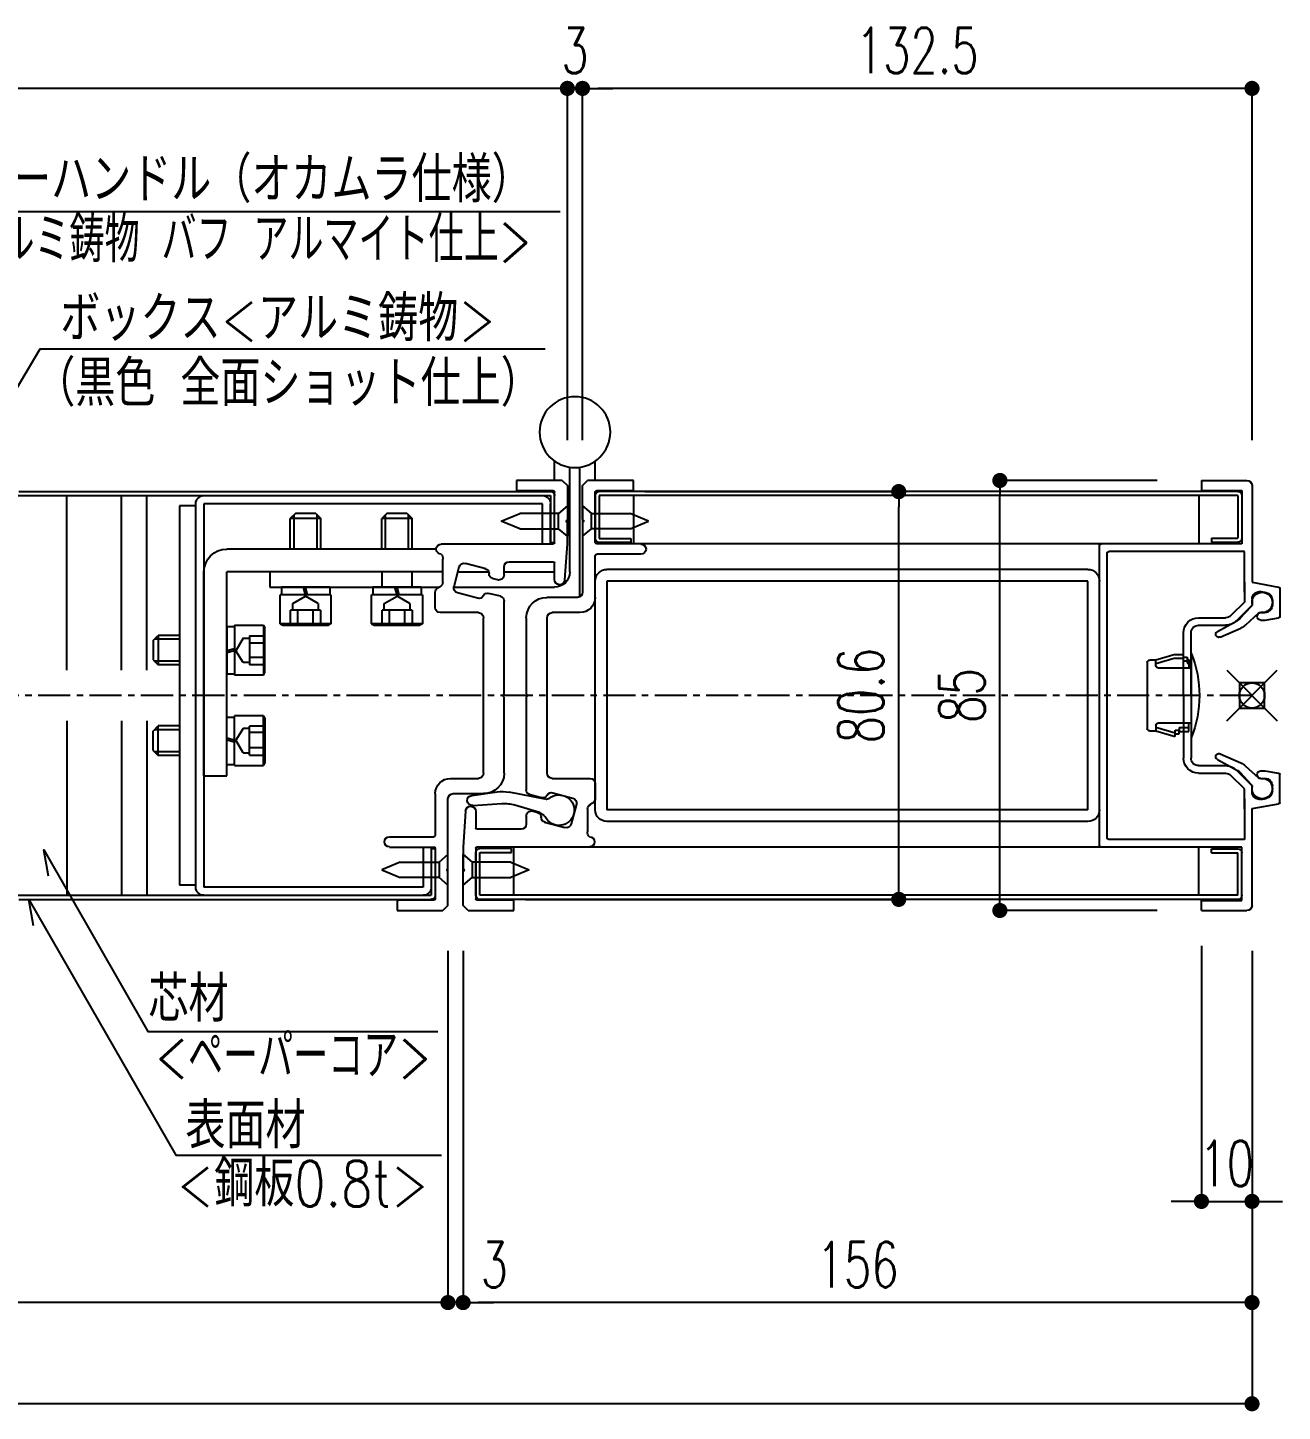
# Model space of a CAD drawing. Extents: x -275225 to 47266, y -41063 to 95295.
# Drawn here: x -223626.8 to -223378.7, y -21637.3 to -21363.8 of the extents above; entities that cross this region are included whole.
import ezdxf

# ---------------------------------------------------------------- set-up
doc = ezdxf.new("R2010")
doc.units = 0
doc.header["$LTSCALE"] = 0.2
doc.header["$PDMODE"] = 99
doc.header["$PDSIZE"] = 5
doc.linetypes.add('CENTER', pattern=[50.8, 31.75, -6.35, 6.35, -6.35])
for name, color, linetype in [('_P18_製品', 4, 'Continuous'), ('_基準', 1, 'CENTER'), ('_文字', 3, 'Continuous'), ('_製品寸法', 9, 'Continuous'), ('樹脂', 6, 'Continuous')]:
    doc.layers.add(name, color=color, linetype=linetype)
doc.layers.add('_ポイント', color=1, linetype='Continuous', plot=False)
doc.styles.add('OKAMURA', font='SIMPLEX.shx', dxfattribs={"width": 0.7, "bigfont": 'BIGFONT.shx'})
doc.dimstyles.new('OKAMURA-003', dxfattribs={"dimscale": 3, "dimtxt": 3, "dimasz": 1, "dimexe": 0, "dimexo": 3, "dimgap": 1, "dimtad": 1, "dimdec": 3, "dimdsep": 46, "dimtxsty": 'OKAMURA', "dimblk1": 'DOT', "dimblk2": 'DOT', "dimsah": 1, "dimcen": 0, "dimclrd": 9, "dimclre": 9, "dimclrt": 3, "dimadec": 0, "dimazin": 0, "dimtfac": 1, "dimtdec": 3, "dimtix": 1, "dimtmove": 2, "dimatfit": 3, "dimldrblk": 'NONE', "dimfxl": 0, "dimtolj": 1, "dimarcsym": 0})

# ---------------------------------------------------------------- blocks, each defined once
blk = doc.blocks.new('_DOT')
at = {"color": 0, "linetype": 'ByBlock'}
blk.add_line((-0.5, 0), (-1, 0), dxfattribs=at)
at = {"color": 0, "linetype": 'ByBlock', "const_width": 0.5}
blk.add_lwpolyline([(-0.25, 0, 1), (0.25, 0, 1)], format="xyb", close=True, dxfattribs=at)
blk = doc.blocks.new('*D758')
at = {"layer": '_製品寸法', "color": 9, "lineweight": -2, "transparency": 16777216}
for p, q in [((-10, -49.5), (-10, -100)), ((0, -50.495056), (0, -100)), ((-13, -100), (-16, -100)), ((-10, -100), (0, -100)), ((3, -100), (6, -100))]:
    blk.add_line(p, q, dxfattribs=at)
at = {"layer": 'Defpoints', "color": 0, "transparency": 16777216}
for p in [(-10, -40.5), (0, -41.495056), (0, -100)]:
    blk.add_point(p, dxfattribs=at)
at = {"layer": '_製品寸法', "color": 9, "lineweight": -2, "transparency": 16777216, "xscale": 3, "yscale": 3, "zscale": 3}
blk.add_blockref('_DOT', (-10, -100), dxfattribs=at)
at = {"layer": '_製品寸法', "color": 9, "lineweight": -2, "transparency": 16777216, "xscale": 3, "yscale": 3, "zscale": 3, "rotation": 180}
blk.add_blockref('_DOT', (0, -100), dxfattribs=at)
at = {"layer": '_製品寸法', "color": 3, "transparency": 16777216, "insert": (-5, -92.5), "char_height": 9, "attachment_point": 5, "style": 'OKAMURA'}
blk.add_mtext('\\A1;10', dxfattribs=at)
blk = doc.blocks.new('_None')
blk = doc.blocks.new('*D760')
at = {"layer": '_製品寸法', "color": 9, "lineweight": -2, "transparency": 16777216}
for p, q in [((-18.75, 42.5), (-49.86, 42.5)), ((-49.86, -39.5), (-49.86, 39.5)), ((-18.75, -42.5), (-49.86, -42.5))]:
    blk.add_line(p, q, dxfattribs=at)
at = {"layer": 'Defpoints', "color": 0, "transparency": 16777216}
for p in [(-49.86, 42.5), (-9.75, 42.5), (-9.75, -42.5)]:
    blk.add_point(p, dxfattribs=at)
at = {"layer": '_製品寸法', "color": 9, "lineweight": -2, "transparency": 16777216, "xscale": 3, "yscale": 3, "zscale": 3}
for p, rotation in [((-49.86, 42.5), 90), ((-49.86, -42.5), 270)]:
    blk.add_blockref('_DOT', p, dxfattribs=dict(at, rotation=rotation))
at = {"layer": '_製品寸法', "color": 3, "transparency": 16777216, "insert": (-57.36, 0), "char_height": 9, "attachment_point": 5, "rotation": 90, "style": 'OKAMURA'}
blk.add_mtext('\\A1;85', dxfattribs=at)
blk = doc.blocks.new('*D761')
at = {"layer": '_製品寸法', "color": 9, "lineweight": -2, "transparency": 16777216}
for p, q in [((-120.07, 40.3), (-69.86, 40.3)), ((-69.86, -37.3), (-69.86, 37.3)), ((-143.68, -40.3), (-69.86, -40.3))]:
    blk.add_line(p, q, dxfattribs=at)
at = {"layer": 'Defpoints', "color": 0, "transparency": 16777216}
for p in [(-129.07, 40.3), (-69.86, 40.3), (-152.68, -40.3)]:
    blk.add_point(p, dxfattribs=at)
at = {"layer": '_製品寸法', "color": 9, "lineweight": -2, "transparency": 16777216, "xscale": 3, "yscale": 3, "zscale": 3}
for p, rotation in [((-69.86, 40.3), 90), ((-69.86, -40.3), 270)]:
    blk.add_blockref('_DOT', p, dxfattribs=dict(at, rotation=rotation))
at = {"layer": '_製品寸法', "color": 3, "transparency": 16777216, "insert": (-77.36, 0), "char_height": 9, "attachment_point": 5, "rotation": 90, "style": 'OKAMURA'}
blk.add_mtext('\\A1;80.6', dxfattribs=at)
blk = doc.blocks.new('*D746')
at = {"layer": '_製品寸法', "color": 9, "lineweight": -2, "transparency": 16777216}
for p, q in [((-156, -50.5), (-156, -120)), ((0, -50.5), (0, -120)), ((-3, -120), (-153, -120))]:
    blk.add_line(p, q, dxfattribs=at)
at = {"layer": 'Defpoints', "color": 0, "transparency": 16777216}
for p in [(-156, -41.5), (0, -41.5), (-156, -120)]:
    blk.add_point(p, dxfattribs=at)
at = {"layer": '_製品寸法', "color": 9, "lineweight": -2, "transparency": 16777216, "xscale": 3, "yscale": 3, "zscale": 3, "rotation": 180}
blk.add_blockref('_DOT', (-156, -120), dxfattribs=at)
at = {"layer": '_製品寸法', "color": 9, "lineweight": -2, "transparency": 16777216, "xscale": 3, "yscale": 3, "zscale": 3}
blk.add_blockref('_DOT', (0, -120), dxfattribs=at)
at = {"layer": '_製品寸法', "color": 3, "transparency": 16777216, "insert": (-78, -112.5), "char_height": 9, "attachment_point": 5, "style": 'OKAMURA'}
blk.add_mtext('\\A1;156', dxfattribs=at)
blk = doc.blocks.new('*D747')
at = {"layer": '_製品寸法', "color": 9, "lineweight": -2, "transparency": 16777216}
for p, q in [((-159, -50.5), (-159, -120)), ((-156, -50.5), (-156, -120)), ((-162, -120), (-165, -120)), ((-156, -120), (-159, -120)), ((-153, -120), (-150, -120))]:
    blk.add_line(p, q, dxfattribs=at)
at = {"layer": 'Defpoints', "color": 0, "transparency": 16777216}
for p in [(-159, -41.5), (-156, -41.5), (-159, -120)]:
    blk.add_point(p, dxfattribs=at)
at = {"layer": '_製品寸法', "color": 9, "lineweight": -2, "transparency": 16777216, "xscale": 3, "yscale": 3, "zscale": 3}
blk.add_blockref('_DOT', (-159, -120), dxfattribs=at)
at = {"layer": '_製品寸法', "color": 9, "lineweight": -2, "transparency": 16777216, "xscale": 3, "yscale": 3, "zscale": 3, "rotation": 180}
blk.add_blockref('_DOT', (-156, -120), dxfattribs=at)
at = {"layer": '_製品寸法', "color": 3, "transparency": 16777216, "insert": (-149.83, -112.5), "char_height": 9, "attachment_point": 5, "style": 'OKAMURA'}
blk.add_mtext('\\A1;3', dxfattribs=at)
blk = doc.blocks.new('*D749')
at = {"layer": '_製品寸法', "color": 9, "lineweight": -2, "transparency": 16777216}
for p, q in [((-132.383728, 50.494988), (-132.383728, 120)), ((-3, 120), (-129.383728, 120)), ((0, 50.495056), (0, 120))]:
    blk.add_line(p, q, dxfattribs=at)
at = {"layer": 'Defpoints', "color": 0, "transparency": 16777216}
for p in [(-132.383728, 120), (-132.383728, 41.494988), (0, 41.495056)]:
    blk.add_point(p, dxfattribs=at)
at = {"layer": '_製品寸法', "color": 9, "lineweight": -2, "transparency": 16777216, "xscale": 3, "yscale": 3, "zscale": 3, "rotation": 180}
blk.add_blockref('_DOT', (-132.383728, 120), dxfattribs=at)
at = {"layer": '_製品寸法', "color": 9, "lineweight": -2, "transparency": 16777216, "xscale": 3, "yscale": 3, "zscale": 3}
blk.add_blockref('_DOT', (0, 120), dxfattribs=at)
at = {"layer": '_製品寸法', "color": 3, "transparency": 16777216, "insert": (-66.191864, 127.5), "char_height": 9, "attachment_point": 5, "style": 'OKAMURA'}
blk.add_mtext('\\A1;132.5 ', dxfattribs=at)
blk = doc.blocks.new('*D750')
at = {"layer": '_製品寸法', "color": 9, "lineweight": -2, "transparency": 16777216}
for p, q in [((-138.383728, 120), (-141.383728, 120)), ((-135.383728, 50.495072), (-135.383728, 120)), ((-132.383728, 120), (-135.383728, 120)), ((-132.383728, 50.494988), (-132.383728, 120)), ((-129.383728, 120), (-126.383728, 120))]:
    blk.add_line(p, q, dxfattribs=at)
at = {"layer": 'Defpoints', "color": 0, "transparency": 16777216}
for p in [(-135.383728, 120), (-135.383728, 41.495072), (-132.383728, 41.494988)]:
    blk.add_point(p, dxfattribs=at)
at = {"layer": '_製品寸法', "color": 9, "lineweight": -2, "transparency": 16777216, "xscale": 3, "yscale": 3, "zscale": 3}
blk.add_blockref('_DOT', (-135.383728, 120), dxfattribs=at)
at = {"layer": '_製品寸法', "color": 9, "lineweight": -2, "transparency": 16777216, "xscale": 3, "yscale": 3, "zscale": 3, "rotation": 180}
blk.add_blockref('_DOT', (-132.383728, 120), dxfattribs=at)
at = {"layer": '_製品寸法', "color": 3, "transparency": 16777216, "insert": (-133.883728, 127.5), "char_height": 9, "attachment_point": 5, "style": 'OKAMURA'}
blk.add_mtext('\\A1;3', dxfattribs=at)
blk = doc.blocks.new('*D751')
at = {"layer": '_製品寸法', "color": 9, "lineweight": -2, "transparency": 16777216}
for p, q in [((-411.999878, 50.495076), (-411.999878, 120)), ((-138.383728, 120), (-408.999878, 120)), ((-135.383728, 50.495072), (-135.383728, 120))]:
    blk.add_line(p, q, dxfattribs=at)
at = {"layer": 'Defpoints', "color": 0, "transparency": 16777216}
for p in [(-411.999878, 120), (-411.999878, 41.495076), (-135.383728, 41.495072)]:
    blk.add_point(p, dxfattribs=at)
at = {"layer": '_製品寸法', "color": 9, "lineweight": -2, "transparency": 16777216, "xscale": 3, "yscale": 3, "zscale": 3, "rotation": 180}
blk.add_blockref('_DOT', (-411.999878, 120), dxfattribs=at)
at = {"layer": '_製品寸法', "color": 9, "lineweight": -2, "transparency": 16777216, "xscale": 3, "yscale": 3, "zscale": 3}
blk.add_blockref('_DOT', (-135.383728, 120), dxfattribs=at)
at = {"layer": '_製品寸法', "color": 3, "transparency": 16777216, "insert": (-273.691803, 127.5), "char_height": 9, "attachment_point": 5, "style": 'OKAMURA'}
blk.add_mtext('\\A1;PW-271.5', dxfattribs=at)
blk = doc.blocks.new('*D754')
at = {"layer": '_製品寸法', "color": 9, "lineweight": -2, "transparency": 16777216}
for p, q in [((-547.999878, -50.495056), (-547.999878, -140)), ((0, -50.495056), (0, -140)), ((-3, -140), (-544.999878, -140))]:
    blk.add_line(p, q, dxfattribs=at)
at = {"layer": 'Defpoints', "color": 0, "transparency": 16777216}
for p in [(-547.999878, -41.495056), (0, -41.495056), (-547.999878, -140)]:
    blk.add_point(p, dxfattribs=at)
at = {"layer": '_製品寸法', "color": 9, "lineweight": -2, "transparency": 16777216, "xscale": 3, "yscale": 3, "zscale": 3, "rotation": 180}
blk.add_blockref('_DOT', (-547.999878, -140), dxfattribs=at)
at = {"layer": '_製品寸法', "color": 9, "lineweight": -2, "transparency": 16777216, "xscale": 3, "yscale": 3, "zscale": 3}
blk.add_blockref('_DOT', (0, -140), dxfattribs=at)
at = {"layer": '_製品寸法', "color": 3, "transparency": 16777216, "insert": (-273.999939, -132.5), "char_height": 9, "attachment_point": 5, "style": 'OKAMURA'}
blk.add_mtext('\\A1;PW', dxfattribs=at)
blk = doc.blocks.new('樹脂')
at = {"layer": '_P18_製品', "color": 0, "linetype": 'ByBlock'}
for p, q in [((0, -8.35), (0, 8.35)), ((-8.7, -6.5), (-8.7, 6.5)), ((-8.2, 7), (-7, 7)), ((-7, 7), (-3.2, 8.09)), ((-7, 6.27), (-3.2, 7.36)), ((-7, 6.27), (-7, 7)), ((-7, 5.91), (-7, 6.27)), ((-3.2, 8.09), (-3.2, 7.59)), ((-3.2, 7.59), (-2.4, 7.59)), ((-3.2, 7.59), (-3.2, 6.86)), ((-3.2, 6.86), (-2.4, 6.86)), ((-2.4, 7.59), (-2.4, 7.09)), ((-2.4, 7.09), (-0.5, 7.09)), ((-2.4, 6.36), (-2.4, 7.09)), ((-2.4, 6.36), (-0.5, 6.36)), ((-0.5, 7.09), (-0.5, 5.41)), ((-6.5, 5.41), (0, 5.41)), ((0, -5.41), (-6.5, -5.41)), ((-0.5, -7.09), (-0.5, -5.41)), ((-7, -7), (-8.2, -7)), ((-7, -5.91), (-7, -6.27)), ((-7, -6.27), (-7, -7)), ((-3.2, -7.36), (-7, -6.27)), ((-3.2, -8.09), (-7, -7)), ((-3.2, -7.36), (-1.6, -7.36)), ((-3.2, -8.09), (-1.6, -8.09)), ((-1.6, -7.59), (-1.6, -6.86)), ((-1.6, -6.86), (-0.8, -6.86)), ((-1.6, -7.59), (-0.8, -7.59)), ((-1.6, -8.09), (-1.6, -7.59)), ((-0.8, -7.09), (-0.8, -6.36)), ((-0.8, -6.36), (-0.5, -6.36)), ((-0.8, -7.09), (-0.5, -7.09)), ((-0.8, -7.59), (-0.8, -7.09))]:
    blk.add_line(p, q, dxfattribs=at)
for centre, radius, start, end in [((-20.99, 0), 22.59, 338.3053, 21.6947), ((-8.2, 6.5), 0.5, 90, 180), ((-6.5, 5.91), 0.5, 180, 270), ((-6.5, -5.91), 0.5, 90, 180), ((-8.2, -6.5), 0.5, 180, 270)]:
    blk.add_arc(centre, radius, start, end, dxfattribs=at)
blk = doc.blocks.new('A$C50CE285F')
at = {"layer": '_P18_製品'}
for p, q in [((129.87, 42.5), (129.87, 46.32)), ((132.89, 19.53), (132.89, 45.13)), ((134.9, 24.42), (134.88, 45.13)), ((137.9, 42.5), (137.9, 46.33)), ((0, 41.49), (0, 22.41)), ((10, 42.5), (1, 42.5)), ((10, 42.5), (10, 40.5)), ((122.33, 42.5), (131.38, 42.5)), ((122.33, 40.49), (122.33, 42.5)), ((132.38, 41.49), (131.38, 42.5)), ((132.38, 34.77), (132.38, 41.49)), ((136.39, 42.5), (135.38, 41.49)), ((135.38, 41.49), (135.38, 34.77)), ((136.39, 42.5), (145.43, 42.5)), ((145.43, 42.5), (145.43, 40.49)), ((10, 40.5), (2, 40.5)), ((2, 40.5), (2, 30)), ((2.8, 39.5), (129.07, 39.5)), ((2.8, 39.5), (2.8, 31.1)), ((2.82, 40.3), (129.07, 40.3)), ((10.5, 39.5), (10.5, 30)), ((129.57, 40.49), (122.33, 40.49)), ((122.33, 39.5), (122.33, 30)), ((129.07, 39.5), (129.07, 31.05)), ((129.87, 30.25), (129.87, 40.2)), ((129.87, 39.5), (129.87, 31.05)), ((137.9, 30.25), (137.9, 40.2)), ((137.9, 30.25), (137.9, 39.5)), ((145.43, 40.49), (138.2, 40.49)), ((243.83, 40.3), (138.7, 40.3)), ((252.12, 39.5), (138.7, 39.5)), ((138.7, 39.5), (138.7, 30.25)), ((132.38, 37.49), (132.38, 31.46)), ((135.38, 37.49), (135.38, 31.46)), ((138.7, 29.95), (138.7, 37.89)), ((140.31, 37.89), (207.25, 37.89)), ((140.31, 29.95), (140.31, 37.89)), ((207.25, 37.89), (207.25, -37.89)), ((208.86, -37.89), (208.86, 37.89)), ((208.86, 37.49), (212.07, 37.49)), ((212.07, 37.49), (212.07, -37.49)), ((132.38, 34.77), (132.08, 34.47)), ((132.38, 34.17), (132.08, 34.47)), ((132.38, 34.17), (132.38, 20.4)), ((135.38, 34.77), (135.69, 34.47)), ((135.38, 34.17), (135.69, 34.47)), ((135.38, 29.95), (135.38, 34.17)), ((8, 31.1), (2.8, 31.1)), ((8, 30.3), (2.81, 30.3)), ((8, 31.1), (8, 30.3)), ((129.07, 31.05), (122.84, 31.05)), ((122.84, 31.05), (122.84, 30.25)), ((122.84, 30.25), (129.07, 30.25)), ((138.7, 30.25), (137.9, 30.25)), ((1.51, 28.44), (28.34, 28.44)), ((1.51, 20.4), (1.51, 28.44)), ((2, 29.95), (29.85, 29.95)), ((10.5, 30), (122.33, 30)), ((28.64, -28.14), (28.64, 28.14)), ((30.15, -29.65), (30.15, 29.65)), ((120.83, 29.95), (129.57, 29.95)), ((120.83, 27.94), (129.57, 27.94)), ((129.87, 19.4), (129.87, 27.64)), ((135.9, 22.84), (135.38, 29.95)), ((160.31, 29.95), (138.2, 29.95)), ((161.32, 28.94), (202.74, 28.94)), ((32.46, 24.92), (127.56, 24.92)), ((137.91, 22.91), (137.91, 26.13)), ((146.88, 26.43), (138.21, 26.43)), ((147.88, 23.83), (147.88, 25.43)), ((151.5, 25.03), (155.53, 26.11)), ((157.8, 21.51), (156.76, 25.4)), ((160.02, 22.41), (160.02, 26.93)), ((0, 22.37), (-5.25, 21.44)), ((1.51, 22.41), (1.51, 18.47)), ((32.46, -22.61), (32.46, 22.61)), ((32.46, 22.61), (127.56, 22.61)), ((127.56, 22.61), (127.56, -22.61)), ((129.87, -22.66), (129.87, 22.65)), ((147.88, 24.42), (137.91, 24.42)), ((149.22, 22.86), (150.24, 23.13)), ((157.02, 24.42), (150.92, 24.42)), ((160.02, 24.42), (194.19, 24.42)), ((160.02, 24.42), (202.73, 24.42)), ((194.19, 24.42), (194.19, 21.41)), ((202.73, -15.88), (202.73, 24.42)), ((207.25, -15.88), (207.25, 24.42)), ((207.25, 23.92), (207.25, -16.08)), ((-5.5, 21.14), (-5.5, 15.64)), ((-1.77, 20.53), (-2.77, 20.35)), ((133.39, 19.4), (139.42, 19.4)), ((157.82, 21.41), (137.91, 21.41)), ((148.63, 19.6), (150.9, 20.19)), ((153.17, 19.23), (157.09, 20.28)), ((160.99, 21.29), (160.55, 21.53)), ((194.19, 21.41), (160.77, 21.41)), ((161.53, 17.39), (161.53, 20.4)), ((-4.02, 18.87), (-4.02, 17.89)), ((0, 19.04), (0, 17.85)), ((0, 17.85), (3.1, 14.75)), ((2.32, 15.26), (0.11, 17.68)), ((1.51, 18.47), (4.16, 15.82)), ((147.88, 0.3), (147.88, 18.63)), ((-2.63, 14.87), (-5.25, 15.34)), ((-1.76, 16.38), (-2.51, 16.38)), ((-1.76, 14.87), (-2.51, 14.87)), ((-1.3, 16.27), (1.27, 13.93)), ((6.84, 12.63), (3, 14.73)), ((10.55, 15.38), (5.23, 15.38)), ((10.55, 13.87), (5.23, 13.87)), ((132.89, 16.38), (138.41, 16.38)), ((139.42, 15.38), (139.42, -15.38)), ((143.5, 15.38), (143.5, 0.3)), ((151.98, -15.38), (151.98, 15.38)), ((152.98, 16.38), (160.52, 16.38)), ((6.31, 11.55), (2.24, 13.31)), ((12.06, 0), (12.06, 12.36)), ((13.57, 0), (13.57, 12.36)), ((12.06, 0), (12.06, -12.36)), ((13.57, 0), (13.57, -12.36)), ((143.5, 0.3), (143.2, 0)), ((143.5, -0.3), (143.2, 0)), ((147.88, 0.3), (148.18, 0)), ((143.5, -0.3), (143.5, -18.63)), ((147.88, -0.3), (148.18, 0)), ((147.88, -15.38), (147.88, -0.3)), ((6.31, -11.55), (2.24, -13.31)), ((6.84, -12.63), (3, -14.74)), ((-5.5, -21.14), (-5.5, -15.64)), ((-2.51, -14.87), (-5.25, -15.34)), ((-1.76, -14.87), (-2.51, -14.87)), ((-1.76, -16.38), (-2.51, -16.38)), ((-1.3, -16.27), (1.26, -13.94)), ((0, -17.85), (3.1, -14.75)), ((0.11, -17.68), (2.27, -15.31)), ((1.51, -18.47), (4.16, -15.82)), ((10.55, -13.87), (5.23, -13.87)), ((10.55, -15.38), (5.23, -15.38)), ((138.41, -16.38), (130.88, -16.38)), ((158.5, -16.38), (152.98, -16.38)), ((207.25, -15.88), (202.73, -15.88)), ((-4.02, -18.87), (-4.02, -17.89)), ((0, -19.04), (0, -17.85)), ((1.51, -22.41), (1.51, -18.47)), ((129.87, -17.39), (129.87, -20.4)), ((139.74, -20.52), (146.9, -19.11)), ((154.29, -19.75), (149.29, -19.05)), ((0, -22.37), (-5.25, -21.44)), ((-1.77, -20.53), (-2.77, -20.35)), ((1.51, -20.4), (1.51, -28.44)), ((130.4, -21.29), (130.85, -21.53)), ((133.6, -21.51), (134.64, -25.4)), ((138.23, -19.23), (134.31, -20.28)), ((142.76, -19.6), (140.5, -20.19)), ((140.92, -23.16), (145.79, -21.65)), ((154.08, -21.75), (148.34, -21.36)), ((157.99, -19.4), (151.98, -19.4)), ((159, -34.17), (159, -20.4)), ((161.51, -19.4), (161.51, -27.64)), ((0, -41.5), (0, -22.37)), ((32.46, -22.61), (127.56, -22.61)), ((131.38, -22.41), (131.38, -26.93)), ((139.76, -23.97), (140.07, -23.66)), ((142.24, -22.86), (141.16, -23.13)), ((143.5, -23.83), (143.5, -25.43)), ((153.49, -22.91), (153.49, -26.13)), ((155.5, -22.84), (156, -29.95)), ((32.46, -24.92), (127.56, -24.92)), ((139.9, -25.03), (135.87, -26.11)), ((144.51, -26.43), (153.19, -26.43)), ((1.51, -28.44), (28.34, -28.44)), ((2, -29.95), (29.85, -29.95)), ((2, -40.5), (2, -29.95)), ((10.5, -30), (145.95, -30)), ((10.5, -39.5), (10.5, -30)), ((131, -29.95), (153.19, -29.95)), ((145.95, -39.5), (145.95, -30)), ((156, -29.95), (156, -34.17)), ((170.56, -27.94), (161.81, -27.94)), ((170.56, -29.95), (161.81, -29.95)), ((162.32, -29.95), (162.32, -37.89)), ((163.92, -29.95), (163.92, -37.89)), ((8, -31.1), (2.8, -31.1)), ((2.8, -39.5), (2.8, -31.1)), ((8, -30.3), (2.81, -30.3)), ((8, -31.1), (8, -30.3)), ((146.45, -30.25), (152.68, -30.25)), ((146.45, -31.05), (146.45, -30.25)), ((152.68, -31.05), (146.45, -31.05)), ((152.68, -39.5), (152.68, -31.05)), ((153.49, -30.25), (153.49, -40.2)), ((153.49, -39.5), (153.49, -31.05)), ((156, -37.49), (156, -31.46)), ((159, -37.49), (159, -31.46)), ((161.51, -30.25), (161.51, -39.5)), ((161.51, -30.25), (161.51, -40.2)), ((162.32, -30.25), (161.51, -30.25)), ((162.32, -30.25), (162.32, -39.5)), ((156, -34.17), (155.7, -34.47)), ((156, -34.77), (155.7, -34.47)), ((156, -41.5), (156, -34.77)), ((159, -34.17), (159.3, -34.47)), ((159, -34.77), (159.3, -34.47)), ((159, -41.5), (159, -34.77)), ((163.92, -37.89), (207.25, -37.89)), ((208.86, -37.49), (212.07, -37.49)), ((10, -40.5), (2, -40.5)), ((2.8, -39.5), (152.68, -39.5)), ((2.82, -40.3), (152.68, -40.3)), ((10, -42.5), (10, -40.5)), ((145.95, -40.49), (153.19, -40.49)), ((145.95, -42.5), (145.95, -40.49)), ((161.81, -40.49), (169.05, -40.49)), ((252.12, -39.5), (162.32, -39.5)), ((243.83, -40.3), (162.32, -40.3)), ((169.05, -40.49), (169.05, -42.5)), ((10, -42.5), (1, -42.5)), ((154.99, -42.5), (145.95, -42.5)), ((154.99, -42.5), (156, -41.5)), ((159, -41.5), (160, -42.5)), ((169.05, -42.5), (160, -42.5))]:
    blk.add_line(p, q, dxfattribs=at)
at = {"layer": '_P18_製品', "color": 6}
for p, q in [((218.51, 5.02), (218.51, 39.5)), ((223.53, 5.02), (223.53, 39.5)), ((234.39, 5.03), (234.39, 39.5)), ((119.32, 34.47), (122.96, 35.98)), ((130.63, 35.98), (122.96, 35.98)), ((132.38, 37.49), (130.63, 35.98)), ((130.63, 32.96), (130.63, 35.98)), ((135.38, 37.49), (137.14, 35.98)), ((137.14, 32.96), (137.14, 35.98)), ((137.14, 35.98), (144.81, 35.98)), ((148.45, 34.47), (144.81, 35.98)), ((167.05, 35.98), (166.05, 34.97)), ((166.8, 28.94), (166.8, 35.73)), ((167.05, 35.98), (171.07, 35.98)), ((171.07, 35.98), (172.08, 34.97)), ((171.32, 28.94), (171.32, 35.73)), ((185.14, 35.98), (184.14, 34.97)), ((184.89, 28.94), (184.89, 35.73)), ((185.14, 35.98), (189.16, 35.98)), ((189.16, 35.98), (190.17, 34.97)), ((189.41, 28.94), (189.41, 35.73)), ((122.96, 32.96), (119.32, 34.47)), ((122.96, 32.96), (130.63, 32.96)), ((132.38, 31.46), (130.63, 32.96)), ((135.38, 31.46), (137.14, 32.96)), ((144.81, 32.96), (137.14, 32.96)), ((144.81, 32.96), (148.45, 34.47)), ((166.05, 28.94), (166.05, 34.97)), ((166.05, 34.97), (172.08, 34.97)), ((172.08, 28.94), (172.08, 34.97)), ((184.14, 28.94), (184.14, 34.97)), ((184.14, 34.97), (190.17, 34.97)), ((190.17, 28.94), (190.17, 34.97)), ((166.05, 21.41), (166.05, 24.42)), ((172.08, 24.42), (172.08, 21.41)), ((164.04, 19.9), (174.09, 19.9)), ((164.04, 19.9), (164.04, 14.16)), ((164.29, 21.41), (173.84, 21.41)), ((164.29, 21.41), (164.29, 19.9)), ((166.55, 18.15), (169.06, 19.6)), ((168.66, 19.9), (169.06, 21.41)), ((169.06, 19.9), (169.47, 21.41)), ((171.58, 18.15), (169.06, 19.6)), ((173.84, 21.41), (173.84, 19.9)), ((174.09, 14.16), (174.09, 19.9)), ((182.13, 19.9), (192.18, 19.9)), ((182.13, 19.9), (182.13, 14.16)), ((182.38, 21.41), (191.93, 21.41)), ((182.38, 21.41), (182.38, 19.9)), ((184.64, 18.15), (187.15, 19.6)), ((186.75, 19.9), (187.15, 21.41)), ((187.15, 19.9), (187.56, 21.41)), ((189.66, 18.15), (187.15, 19.6)), ((191.93, 21.41), (191.93, 19.9)), ((192.18, 14.16), (192.18, 19.9)), ((166.1, 16.89), (166.1, 13.87)), ((166.1, 16.89), (172.03, 16.89)), ((166.55, 18.15), (166.55, 16.89)), ((167.55, 13.87), (167.55, 16.89)), ((170.58, 13.87), (170.58, 16.89)), ((171.58, 16.89), (171.58, 18.15)), ((172.03, 13.87), (172.03, 16.89)), ((184.19, 16.89), (184.19, 13.87)), ((184.19, 16.89), (190.12, 16.89)), ((184.64, 18.15), (184.64, 16.89)), ((185.64, 13.87), (185.64, 16.89)), ((188.67, 13.87), (188.67, 16.89)), ((189.66, 16.89), (189.66, 18.15)), ((190.12, 13.87), (190.12, 16.89)), ((164.04, 14.16), (164.54, 13.87)), ((164.04, 14.16), (174.09, 14.16)), ((173.59, 13.87), (164.54, 13.87)), ((174.09, 14.16), (173.59, 13.87)), ((182.13, 14.16), (182.63, 13.87)), ((182.13, 14.16), (192.18, 14.16)), ((191.67, 13.87), (182.63, 13.87)), ((192.18, 14.16), (191.67, 13.87)), ((195.48, 13.87), (195.19, 13.37)), ((195.48, 13.87), (195.48, 4.02)), ((201.22, 13.87), (195.48, 13.87)), ((201.22, 13.87), (201.22, 4.02)), ((195.19, 4.52), (195.19, 13.37)), ((198.21, 11.81), (195.19, 11.81)), ((198.21, 11.81), (198.21, 6.08)), ((199.47, 11.36), (198.21, 11.36)), ((199.47, 11.36), (200.92, 8.85)), ((202.73, 13.62), (201.22, 13.62)), ((202.73, 13.62), (202.73, 4.27)), ((212.07, 11.86), (216.3, 11.86)), ((212.07, 11.11), (217.05, 11.11)), ((216.3, 11.86), (216.3, 6.03)), ((217.3, 10.86), (216.3, 11.86)), ((195.19, 10.36), (198.21, 10.36)), ((199.47, 6.53), (200.92, 8.85)), ((201.22, 9.25), (202.73, 8.85)), ((201.22, 8.85), (202.73, 8.44)), ((217.3, 10.86), (217.3, 7.03)), ((195.19, 7.53), (198.21, 7.53)), ((195.19, 6.08), (198.21, 6.08)), ((198.21, 6.53), (199.47, 6.53)), ((212.07, 6.78), (217.05, 6.78)), ((212.07, 6.03), (216.3, 6.03)), ((217.3, 7.03), (216.3, 6.03)), ((195.48, 4.02), (195.19, 4.52)), ((195.48, 4.02), (201.22, 4.02)), ((202.73, 4.27), (201.22, 4.27)), ((195.48, -4.02), (195.19, -4.52)), ((195.19, -4.52), (195.19, -13.37)), ((195.48, -13.87), (195.48, -4.02)), ((195.48, -4.02), (201.22, -4.02)), ((201.22, -13.87), (201.22, -4.02)), ((202.73, -4.27), (201.22, -4.27)), ((202.73, -13.62), (202.73, -4.27)), ((218.51, -5.02), (218.51, -39.5)), ((223.53, -5.02), (223.53, -39.5)), ((234.39, -5.02), (234.39, -39.5)), ((195.19, -6.08), (198.21, -6.08)), ((195.19, -7.33), (198.21, -7.33)), ((198.21, -11.81), (198.21, -6.08)), ((198.21, -6.53), (199.47, -6.53)), ((199.47, -6.53), (200.92, -8.85)), ((212.07, -6.03), (216.3, -6.03)), ((212.07, -6.78), (217.05, -6.78)), ((216.3, -11.86), (216.3, -6.03)), ((217.3, -7.03), (216.3, -6.03)), ((217.3, -10.86), (217.3, -7.03)), ((195.19, -10.36), (198.21, -10.36)), ((199.47, -11.36), (200.92, -8.85)), ((201.22, -8.85), (202.73, -8.44)), ((201.22, -9.25), (202.73, -8.85)), ((217.3, -10.86), (216.3, -11.86)), ((198.21, -11.81), (195.19, -11.81)), ((195.48, -13.87), (195.19, -13.37)), ((199.47, -11.36), (198.21, -11.36)), ((202.73, -13.62), (201.22, -13.62)), ((212.07, -11.11), (217.05, -11.11)), ((212.07, -11.86), (216.3, -11.86)), ((201.22, -13.87), (195.48, -13.87)), ((156, -31.46), (154.24, -32.96)), ((159, -31.46), (160.76, -32.96)), ((146.57, -32.96), (142.94, -34.47)), ((142.94, -34.47), (146.57, -35.98)), ((146.57, -32.96), (154.24, -32.96)), ((154.24, -32.96), (154.24, -35.98)), ((168.42, -32.96), (160.76, -32.96)), ((160.76, -32.96), (160.76, -35.98)), ((168.42, -32.96), (172.06, -34.47)), ((172.06, -34.47), (168.42, -35.98)), ((154.24, -35.98), (146.57, -35.98)), ((156, -37.49), (154.24, -35.98)), ((159, -37.49), (160.76, -35.98)), ((160.76, -35.98), (168.42, -35.98))]:
    blk.add_line(p, q, dxfattribs=at)
at = {"layer": '_P18_製品'}
blk.add_circle((133.88, 52.06), 7, dxfattribs=at)
for centre, radius, start, end in [((1, 41.5), 1, 90, 180), ((2.8, 39.5), 0.8, 90, 180), ((129.07, 39.5), 0.804, 0, 90), ((129.58, 40.2), 0.292, 0.3222, 91.789), ((138.19, 40.2), 0.292, 88.2169, 179.6838), ((138.7, 39.5), 0.804, 90, 180), ((140.31, 37.89), 1.61, 90, 180), ((207.25, 37.89), 1.61, 0, 90), ((2.8, 31.1), 0.8, 180, 270), ((129.07, 31.05), 0.804, 270, 0), ((129.57, 30.25), 0.301, 270, 0), ((138.2, 30.25), 0.301, 180, 270), ((28.34, 28.14), 0.3, 0, 90), ((29.85, 29.65), 0.3, 0.0012, 90), ((120.83, 28.94), 1, 90, 180), ((120.83, 28.94), 1, 180, 270), ((129.57, 27.64), 0.301, 0.0058, 90.0058), ((161.33, 27.09), 1.32, 140.3026, 187.0043), ((160.31, 28.94), 1, 0, 90), ((160.31, 28.94), 1, 270, 0), ((202.73, 24.42), 4.52, 0, 90), ((32.46, 22.61), 2.31, 90, 180), ((127.56, 22.61), 2.31, 0, 90), ((138.21, 26.13), 0.301, 90, 180), ((146.88, 25.43), 1, 0, 90), ((151.87, 24.09), 1.01, 105.0111, 180.5345), ((155.79, 25.14), 1.01, 15.0102, 105.0074), ((137.91, 24.42), 3.01, 180, 270), ((136.91, 22.91), 1.01, 183.9549, 359.9548), ((148.95, 23.89), 1.07, 183.3288, 284.9151), ((149.86, 24.07), 1.01, 285.0076, 0.5313), ((161.02, 22.41), 1, 180, 241.9342), ((-5.2, 21.14), 0.301, 100.0003, 180), ((-2.01, 18.39), 2.01, 351.6294, 278.371), ((-2.51, 18.87), 1.51, 99.9997, 180), ((-1.51, 19.04), 1.51, 0, 99.9997), ((132.89, 19.4), 3.01, 180, 270), ((133.39, 20.4), 1, 180, 270), ((139.43, 15.32), 4.07, 0.7501, 90.1269), ((148.89, 18.63), 1.01, 105.0094, 180.0089), ((151.16, 19.21), 1, 29.4881, 105.0102), ((152.91, 20.2), 1.01, 209.4578, 284.982), ((156.83, 21.25), 1.01, 285.0068, 15.0065), ((160.52, 20.4), 1, 0, 61.922), ((-2.51, 17.89), 1.51, 180, 270), ((0.48, 18.03), 0.502, 171.6294, 223.1911), ((160.52, 17.39), 1, 270, 0), ((-5.2, 15.64), 0.301, 180, 259.9998), ((-1.76, 15.63), 0.754, 270, 90), ((-1.64, 15.91), 0.502, 46.8075, 98.3693), ((3.63, 16.54), 3.51, 227.6672, 246.6672), ((4.35, 17.2), 2.81, 222.3328, 241.333), ((5.23, 16.88), 3.01, 225.0002, 270), ((5.23, 16.88), 1.51, 225.0003, 270), ((10.55, 12.36), 3.01, 0, 90), ((10.55, 12.36), 1.51, 0, 90), ((138.41, 15.38), 1, 0, 90), ((152.98, 15.38), 1, 90, 180), ((6.58, 12.09), 0.603, 244.0009, 64.0022), ((3.63, -16.54), 3.51, 113.3328, 132.3329), ((6.58, -12.09), 0.603, 295.9993, 116.0006), ((10.55, -12.36), 1.51, 270, 0), ((10.55, -12.36), 3.01, 270, 0), ((-5.2, -15.64), 0.301, 100.0002, 180), ((-2.01, -18.39), 2.01, 81.6289, 8.3706), ((-2.51, -17.89), 1.51, 90, 180), ((-1.76, -15.63), 0.754, 270, 90), ((-1.64, -15.91), 0.502, 261.6307, 313.1925), ((4.35, -17.2), 2.81, 118.667, 137.6674), ((5.23, -16.88), 3.01, 90, 134.9998), ((5.23, -16.88), 1.51, 90, 134.9997), ((130.88, -17.39), 1, 90, 180), ((138.41, -15.38), 1, 270, 0), ((151.97, -15.31), 4.09, 180.9302, 270.1568), ((152.98, -15.38), 1, 180, 270), ((158.5, -19.4), 3.01, 0, 90), ((-2.51, -18.87), 1.51, 180, 260.0003), ((-1.51, -19.04), 1.51, 260.0003, 0), ((0.48, -18.03), 0.502, 136.8068, 188.3704), ((142.5, -18.63), 1.01, 285.0112, 0.0092), ((148.28, -26.48), 7.5, 82.2547, 100.6473), ((-5.2, -21.14), 0.301, 180, 259.9998), ((130.88, -20.4), 1, 180, 241.9182), ((130.37, -22.41), 1, 0, 61.938), ((134.57, -21.25), 1.01, 105.0109, 195.006), ((137.03, -22.67), 3.01, 51.4072, 334.5906), ((138.49, -20.2), 1.01, 29.4607, 104.9891), ((139.54, -19.53), 1, 231.4112, 281.3543), ((140.24, -19.22), 1, 209.4935, 285.0137), ((147.85, -28.37), 7.03, 86.0005, 107.0013), ((154.19, -20.75), 1, 264.0028, 83.9984), ((157.99, -20.4), 1, 0, 90), ((32.46, -22.61), 2.31, 180, 270), ((127.56, -22.61), 2.31, 270, 0), ((139.53, -24.09), 1.01, 285.0092, 0.5338), ((141.54, -25.18), 2.11, 107.0018, 134.2191), ((141.59, -24.13), 1.06, 103.8439, 177.2364), ((142.5, -23.83), 1, 0, 104.9985), ((154.49, -22.91), 1.01, 3.9535, 179.9531), ((130.45, -27.16), 0.956, 305.48, 13.7046), ((135.61, -25.14), 1.01, 195.0059, 285.0003), ((144.51, -25.43), 1, 180, 270), ((153.19, -26.13), 0.301, 270, 0), ((28.34, -28.14), 0.3, 270, 0), ((29.85, -29.65), 0.3, 270, 0.0012), ((131, -28.94), 1, 90, 180), ((131, -28.94), 1, 180, 270), ((153.19, -30.25), 0.301, 0.0058, 90.0058), ((161.81, -27.64), 0.301, 180, 270), ((161.81, -30.25), 0.301, 90, 180), ((170.56, -28.94), 1, 0, 90), ((170.56, -28.94), 1, 270, 0), ((2.8, -31.1), 0.8, 90, 180), ((152.68, -31.05), 0.804, 0, 90), ((163.92, -37.89), 1.61, 180, 270), ((207.25, -37.89), 1.61, 270, 0), ((2.8, -39.5), 0.8, 180, 270), ((152.68, -39.5), 0.804, 270, 0), ((153.2, -40.2), 0.292, 268.2167, 359.6837), ((162.32, -39.5), 0.804, 179.9907, 269.9913), ((161.8, -40.2), 0.292, 180.3223, 271.7891), ((1, -41.5), 1, 180, 270)]:
    blk.add_arc(centre, radius, start, end, dxfattribs=at)
at = {"layer": '_ポイント'}
blk.add_point((0, 0), dxfattribs=at)
at = {"layer": '_基準'}
blk.add_line((0, 0), (548, 0), dxfattribs=at)
at = {"layer": '樹脂', "extrusion": (0, 0, -1), "xscale": -1, "zscale": -1, "rotation": 180}
blk.add_blockref('樹脂', (-12, 0), dxfattribs=at)
blk = doc.blocks.new('*D757')
at = {"layer": '_製品寸法', "color": 9, "lineweight": -2, "transparency": 16777216}
for p, q in [((-388.499695, -50.494534), (-388.499695, -120)), ((-158.999695, -50.49501), (-158.999695, -120)), ((-161.999695, -120), (-385.499695, -120))]:
    blk.add_line(p, q, dxfattribs=at)
at = {"layer": 'Defpoints', "color": 0, "transparency": 16777216}
for p in [(-388.499695, -41.494534), (-158.999695, -41.49501), (-388.499695, -120)]:
    blk.add_point(p, dxfattribs=at)
at = {"layer": '_製品寸法', "color": 9, "lineweight": -2, "transparency": 16777216, "xscale": 3, "yscale": 3, "zscale": 3, "rotation": 180}
blk.add_blockref('_DOT', (-388.499695, -120), dxfattribs=at)
at = {"layer": '_製品寸法', "color": 9, "lineweight": -2, "transparency": 16777216, "xscale": 3, "yscale": 3, "zscale": 3}
blk.add_blockref('_DOT', (-158.999695, -120), dxfattribs=at)
at = {"layer": '_製品寸法', "color": 3, "transparency": 16777216, "insert": (-273.749695, -112.5), "char_height": 9, "attachment_point": 5, "style": 'OKAMURA'}
blk.add_mtext('\\A1;PW-318.5', dxfattribs=at)
blk = doc.blocks.new('*U743')
at = {"layer": '_文字', "color": 9}
for points in [[(-288.5004, 40.3153), (-289.4243, 35.0753), (-261.7664, 95.6973), (-136.8003, 95.6973)], [(-254.5035, 47.1273), (-255.4275, 41.8872), (-239.6409, 68.5199), (-139.7552, 68.5199)], [(-237.9749, -35.7311), (-238.8988, -30.4911), (-218.3405, -66.4399), (-160.9856, -66.4399)], [(-240.947, -45.5403), (-241.871, -40.3003), (-212.8272, -90.8636), (-160.2407, -90.8636)]]:
    blk.add_lwpolyline(points, dxfattribs=at)
at = {"layer": '_P18_製品', "xscale": -1}
blk.add_blockref('A$C50CE285F', (0, 0), dxfattribs=at)
at = {"layer": '_文字', "style": 'OKAMURA'}
for s, width, p in [('レバーハンドル（オカムラ仕様）', 0.8, (-261.2312, 97.4905)), ('<アルミ鋳物 バフ アルマイト仕上>', 0.7, (-261.0888, 85.6444)), ('ボックス<アルミ鋳物>', 0.8, (-235.6342, 70.0301)), ('（黒色 全面ショット仕上）', 0.8, (-240.6114, 57.2194)), ('芯材 ', 0.8, (-218.2318, -64.487)), ('<ペーパーコア> ', 0.7, (-216.8783, -75.7248)), ('表面材 ', 0.8, (-210.9161, -89.5112)), ('<鋼板0.8t> ', 0.8, (-212.6177, -101.0057))]:
    blk.add_text(s, height=9, dxfattribs=dict(at, width=width)).set_placement(p)
at = {"layer": '_製品寸法'}
for base, p1, p2, text, picture, middle in [((-411.9999, 120), (-135.3837, 41.4951), (-411.9999, 41.4951), 'PW-271.5', '*D751', (-273.6918, 127.5)), ((-132.3837, 120), (0, 41.4951), (-132.3837, 41.495), '132.5 ', '*D749', (-66.1919, 127.5)), ((-547.9999, -140), (0, -41.4951), (-547.9999, -41.4951), 'PW', '*D754', (-273.9999, -132.5)), ((-388.4997, -120), (-158.9997, -41.495), (-388.4997, -41.4945), 'PW-318.5', '*D757', (-273.7497, -112.5)), ((-155.9997, -120), (0, -41.4951), (-155.9997, -41.495), '156', '*D746', (-77.9998, -112.5))]:
    dim = blk.add_linear_dim(base=base, p1=p1, p2=p2, angle=180, text=text, dimstyle='OKAMURA-003', dxfattribs=at)
    dim.commit()
    dim.dimension.update_dxf_attribs({"geometry": picture, "text_midpoint": middle})
for base, p1, p2, angle, picture, middle in [((-135.3837, 120), (-132.3837, 41.495), (-135.3837, 41.4951), 180, '*D750', (-133.8837, 127.5)), ((-49.8556, 42.5), (-9.7475, -42.5), (-9.7475, 42.5), 270, '*D760', (-57.3556, 0)), ((-69.8556, 40.2999), (-152.6832, -40.3), (-129.0673, 40.2999), 270, '*D761', (-77.3556, -0.0001)), ((0, -100), (-10, -40.5), (0, -41.4951), 180, '*D758', (-5, -92.5))]:
    dim = blk.add_linear_dim(base=base, p1=p1, p2=p2, angle=angle, dimstyle='OKAMURA-003', dxfattribs=at)
    dim.commit()
    dim.dimension.update_dxf_attribs({"geometry": picture, "text_midpoint": middle})
dim = blk.add_linear_dim(base=(-158.9997, -120), p1=(-155.9997, -41.495), p2=(-158.9997, -41.495), angle=180, dimstyle='OKAMURA-003', dxfattribs=at)
dim.commit()
dim.dimension.update_dxf_attribs({"geometry": '*D747', "text_midpoint": (-149.8284, -112.5), "dimtype": 160})

msp = doc.modelspace()

# ---------------------------------------------------------------- block references
msp.add_blockref('*U743', (-223384.68, -21495.79))

doc.saveas('drawing.dxf')
